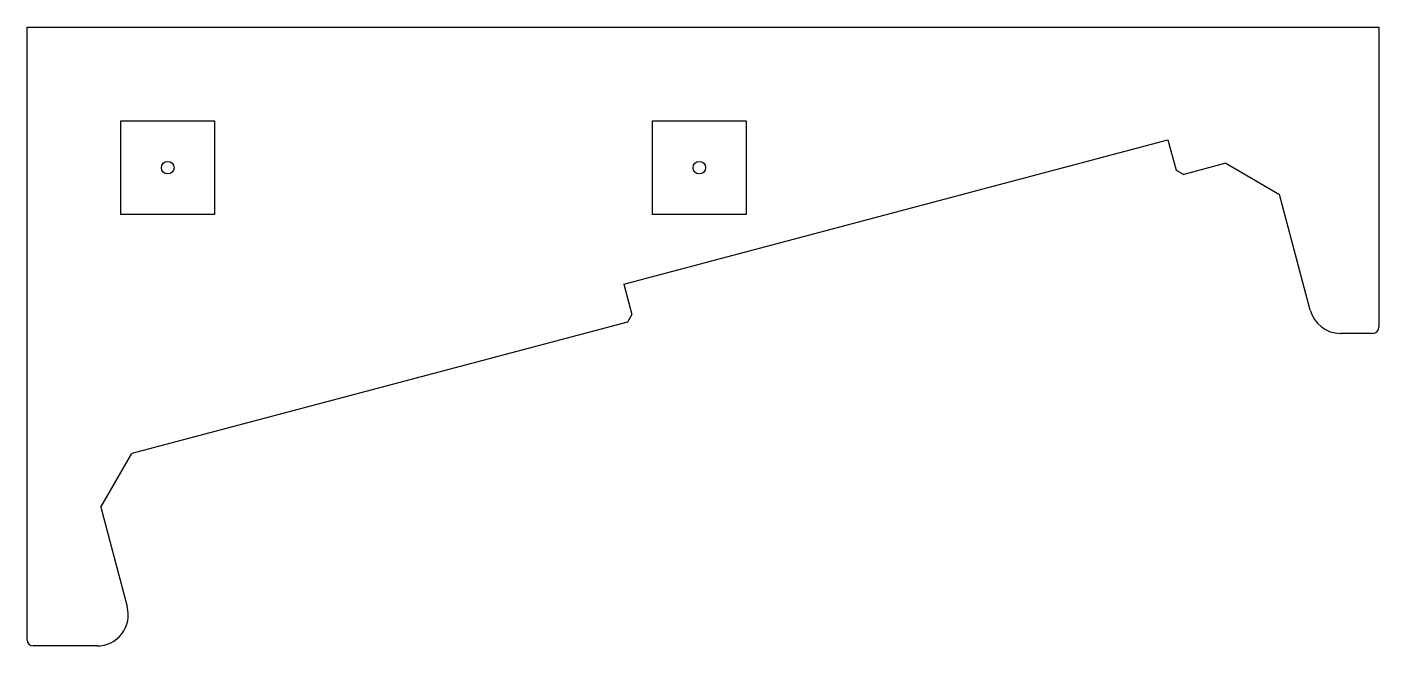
# Model space of a CAD drawing. Header units: millimetres. Extents: x -10 to 206, y -29 to 70.
import ezdxf

# ---------------------------------------------------------------- set-up
doc = ezdxf.new("R2010")
doc.units = ezdxf.units.MM
doc.layers.get('0').update_dxf_attribs({"linetype": 'CONTINUOUS'})

msp = doc.modelspace()

# ---------------------------------------------------------------- linework, layer by layer
for p, q in [((-10, 70), (206.17, 70)), ((-10, -28), (-10, 70)), ((206.17, 70), (206.17, 22)), ((5, 55), (20, 55)), ((5, 40), (5, 55)), ((20, 55), (20, 40)), ((90, 55), (105, 55)), ((90, 40), (90, 55)), ((105, 55), (105, 40)), ((85.45, 28.88), (172.44, 51.95)), ((172.44, 51.95), (173.73, 47.12)), ((181.71, 48.21), (174.95, 46.41)), ((181.71, 48.21), (190.28, 43.23)), ((173.73, 47.12), (174.95, 46.41)), ((195.19, 24.72), (190.28, 43.23)), ((20, 40), (5, 40)), ((20, 40), (5, 40)), ((105, 40), (90, 40)), ((105, 40), (90, 40)), ((85.45, 28.88), (86.73, 24.04)), ((86.73, 24.04), (86.02, 22.82)), ((86.02, 22.82), (6.77, 1.79)), ((205.17, 21), (200.02, 21)), ((1.79, -6.77), (6.77, 1.79)), ((1.79, -6.77), (6.03, -22.71)), ((1.19, -29), (-9, -29))]:
    msp.add_line(p, q)
for centre in [(12.5, 47.5), (97.5, 47.5)]:
    msp.add_circle(centre, 1)
for centre, radius, start, end in [((200.02, 26), 5, 194.8572, 270), ((205.17, 22), 1, 270, 0), ((1.19, -24), 5, 270, 14.8572), ((-9, -28), 1, 180, 270)]:
    msp.add_arc(centre, radius, start, end)

doc.saveas('drawing.dxf')
